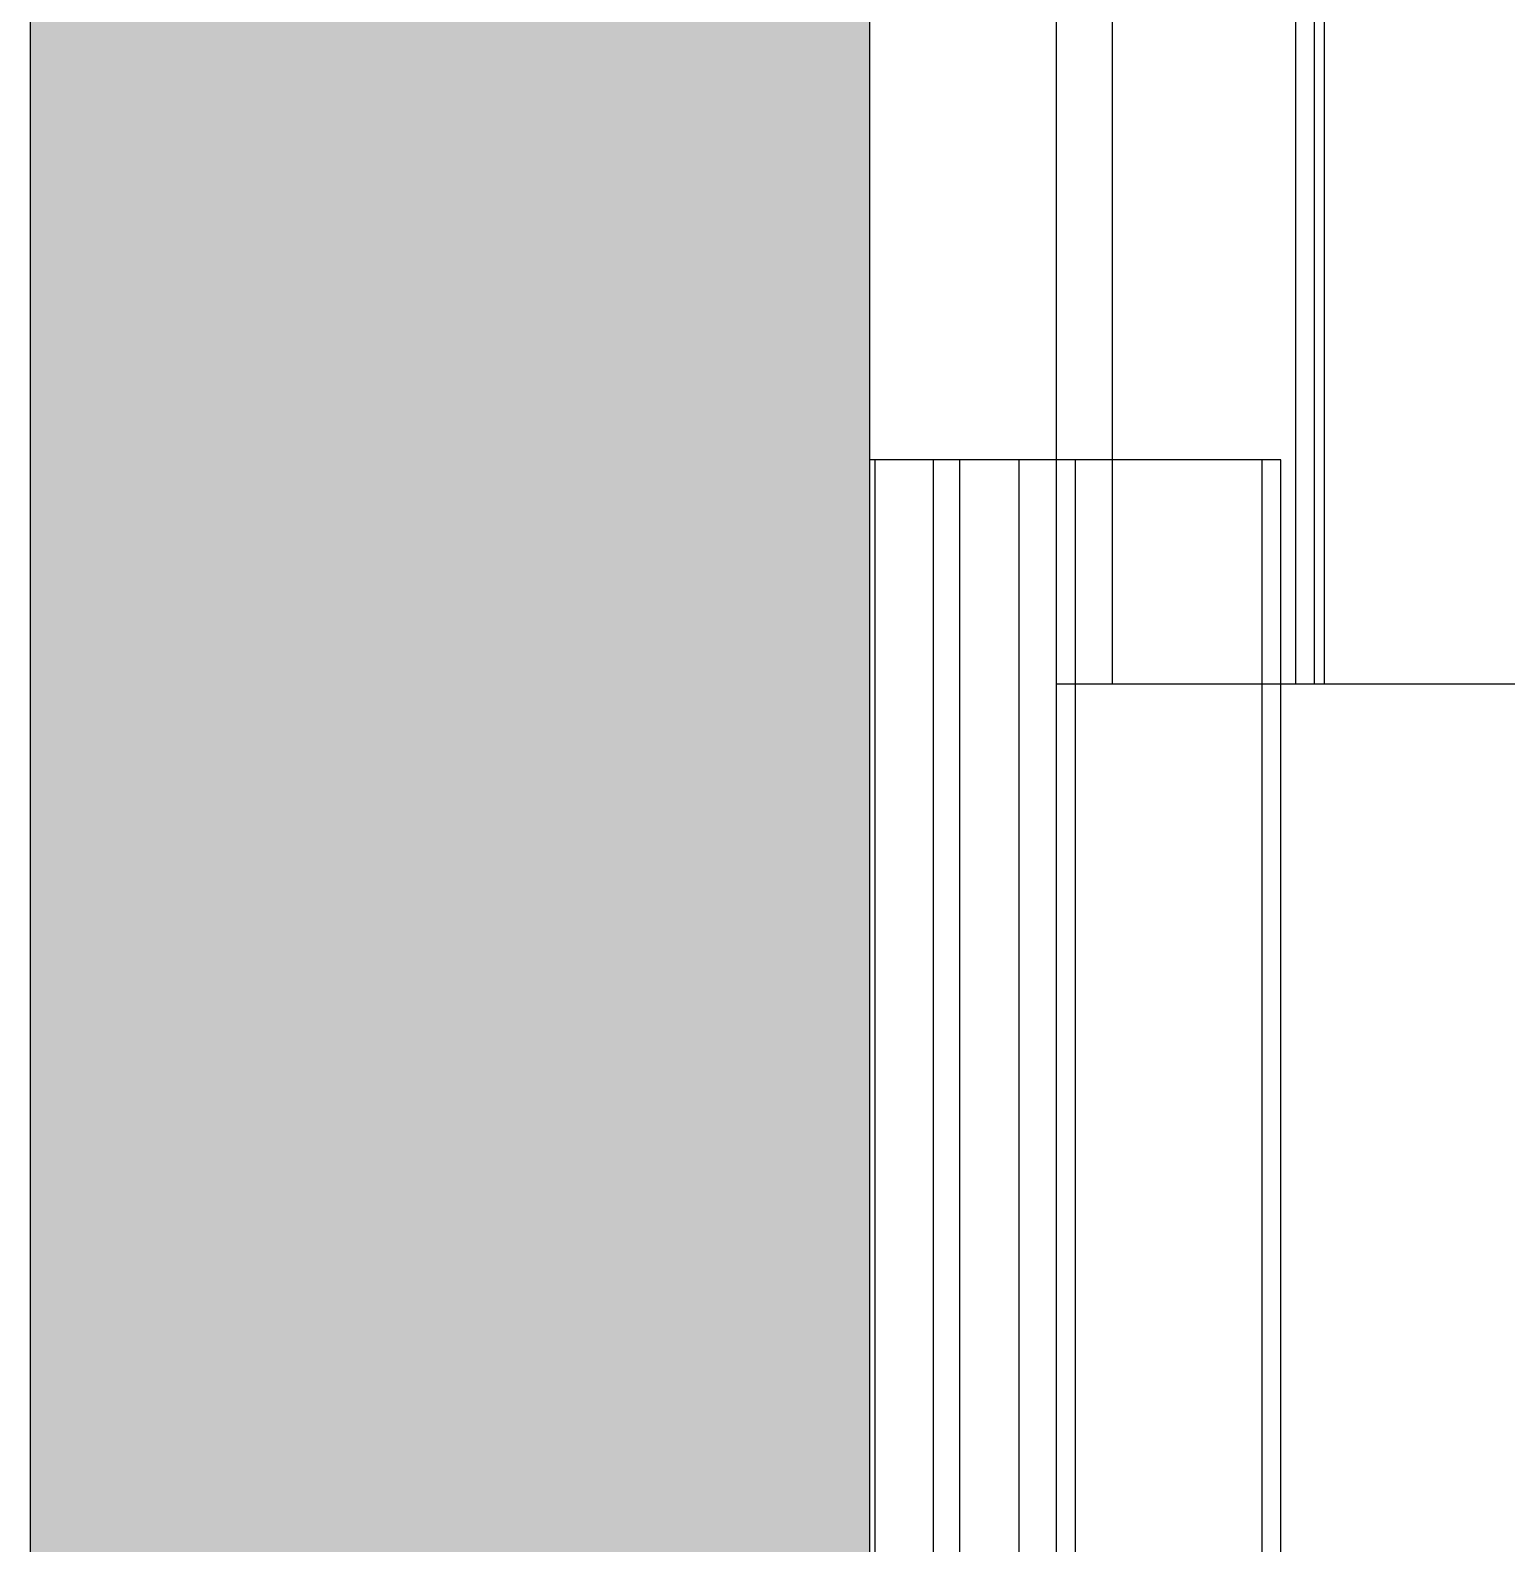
# Model space of a CAD drawing. Header units: millimetres. Extents: x 3299 to 14264, y 1863 to 5555.
# Drawn here: x 13159.98 to 13199.5, y 4133.3 to 4173.8 of the extents above; entities that cross this region are included whole.
import ezdxf

# ---------------------------------------------------------------- set-up
doc = ezdxf.new("R2010")
doc.units = ezdxf.units.MM
doc.layers.add('DIM', color=4, linetype='Continuous')

# ---------------------------------------------------------------- blocks, each defined once
blk = doc.blocks.new('etdyf')
at = {"color": 114, "linetype": 'Continuous', "true_color": 0x139b48}
for p, q in [((4442.055, 3217.709), (4442.055, 3237.709)), ((4442.055, 3237.709), (5101.055, 3237.709)), ((4442.055, 3236.209), (5101.055, 3236.209)), ((4442.055, 3231.309), (5101.055, 3231.309)), ((4442.055, 3230.809), (5101.055, 3230.809)), ((5101.055, 3230.548), (4442.055, 3230.548))]:
    blk.add_line(p, q, dxfattribs=at)
blk = doc.blocks.new('STDGB')
at = {"color": 2, "linetype": 'Continuous'}
for p, q in [((11938.212, 3865.817), (11938.212, 3944.817)), ((11949.212, 3944.817), (11938.212, 3944.817)), ((11938.359, 3865.817), (11938.359, 3944.817)), ((11939.92, 3865.817), (11939.92, 3944.817)), ((11940.627, 3865.817), (11940.627, 3944.817)), ((11942.212, 3865.817), (11942.212, 3944.817)), ((11943.212, 3865.817), (11943.212, 3944.817)), ((11943.712, 3944.817), (11943.712, 3865.817)), ((11948.712, 3865.817), (11948.712, 3944.817)), ((11949.212, 3865.817), (11949.212, 3944.817))]:
    blk.add_line(p, q, dxfattribs=at)

msp = doc.modelspace()

# ---------------------------------------------------------------- hatches: boundary and pattern name
h = msp.add_hatch()
h.set_pattern_fill('ANSI36', color=256, scale=4)
h.set_pattern_definition([(45, (-2828.392, 1472.21), (6.735192, 24.695704), [31.75, -6.35, 0, -6.35])])
h.paths.add_polyline_path([(13159.98057, 3052.85573), (13182.44798, 3052.85573), (13182.44798, 4951.10786), (13159.98057, 4951.10786)])

# ---------------------------------------------------------------- linework, layer by layer
at = {"layer": 'DIM', "color": 0}
msp.add_lwpolyline([(13159.98057, 4951.10786), (13159.98057, 3052.85573), (13182.44798, 3052.85573), (13182.44798, 4951.10786)], close=True, dxfattribs=at)

# ---------------------------------------------------------------- block references
at = {"rotation": 90}
msp.add_blockref('etdyf', (16425.15705, -285.75226), dxfattribs=at)
msp.add_blockref('STDGB', (1244.23556, 217.48572))

doc.saveas('drawing.dxf')
